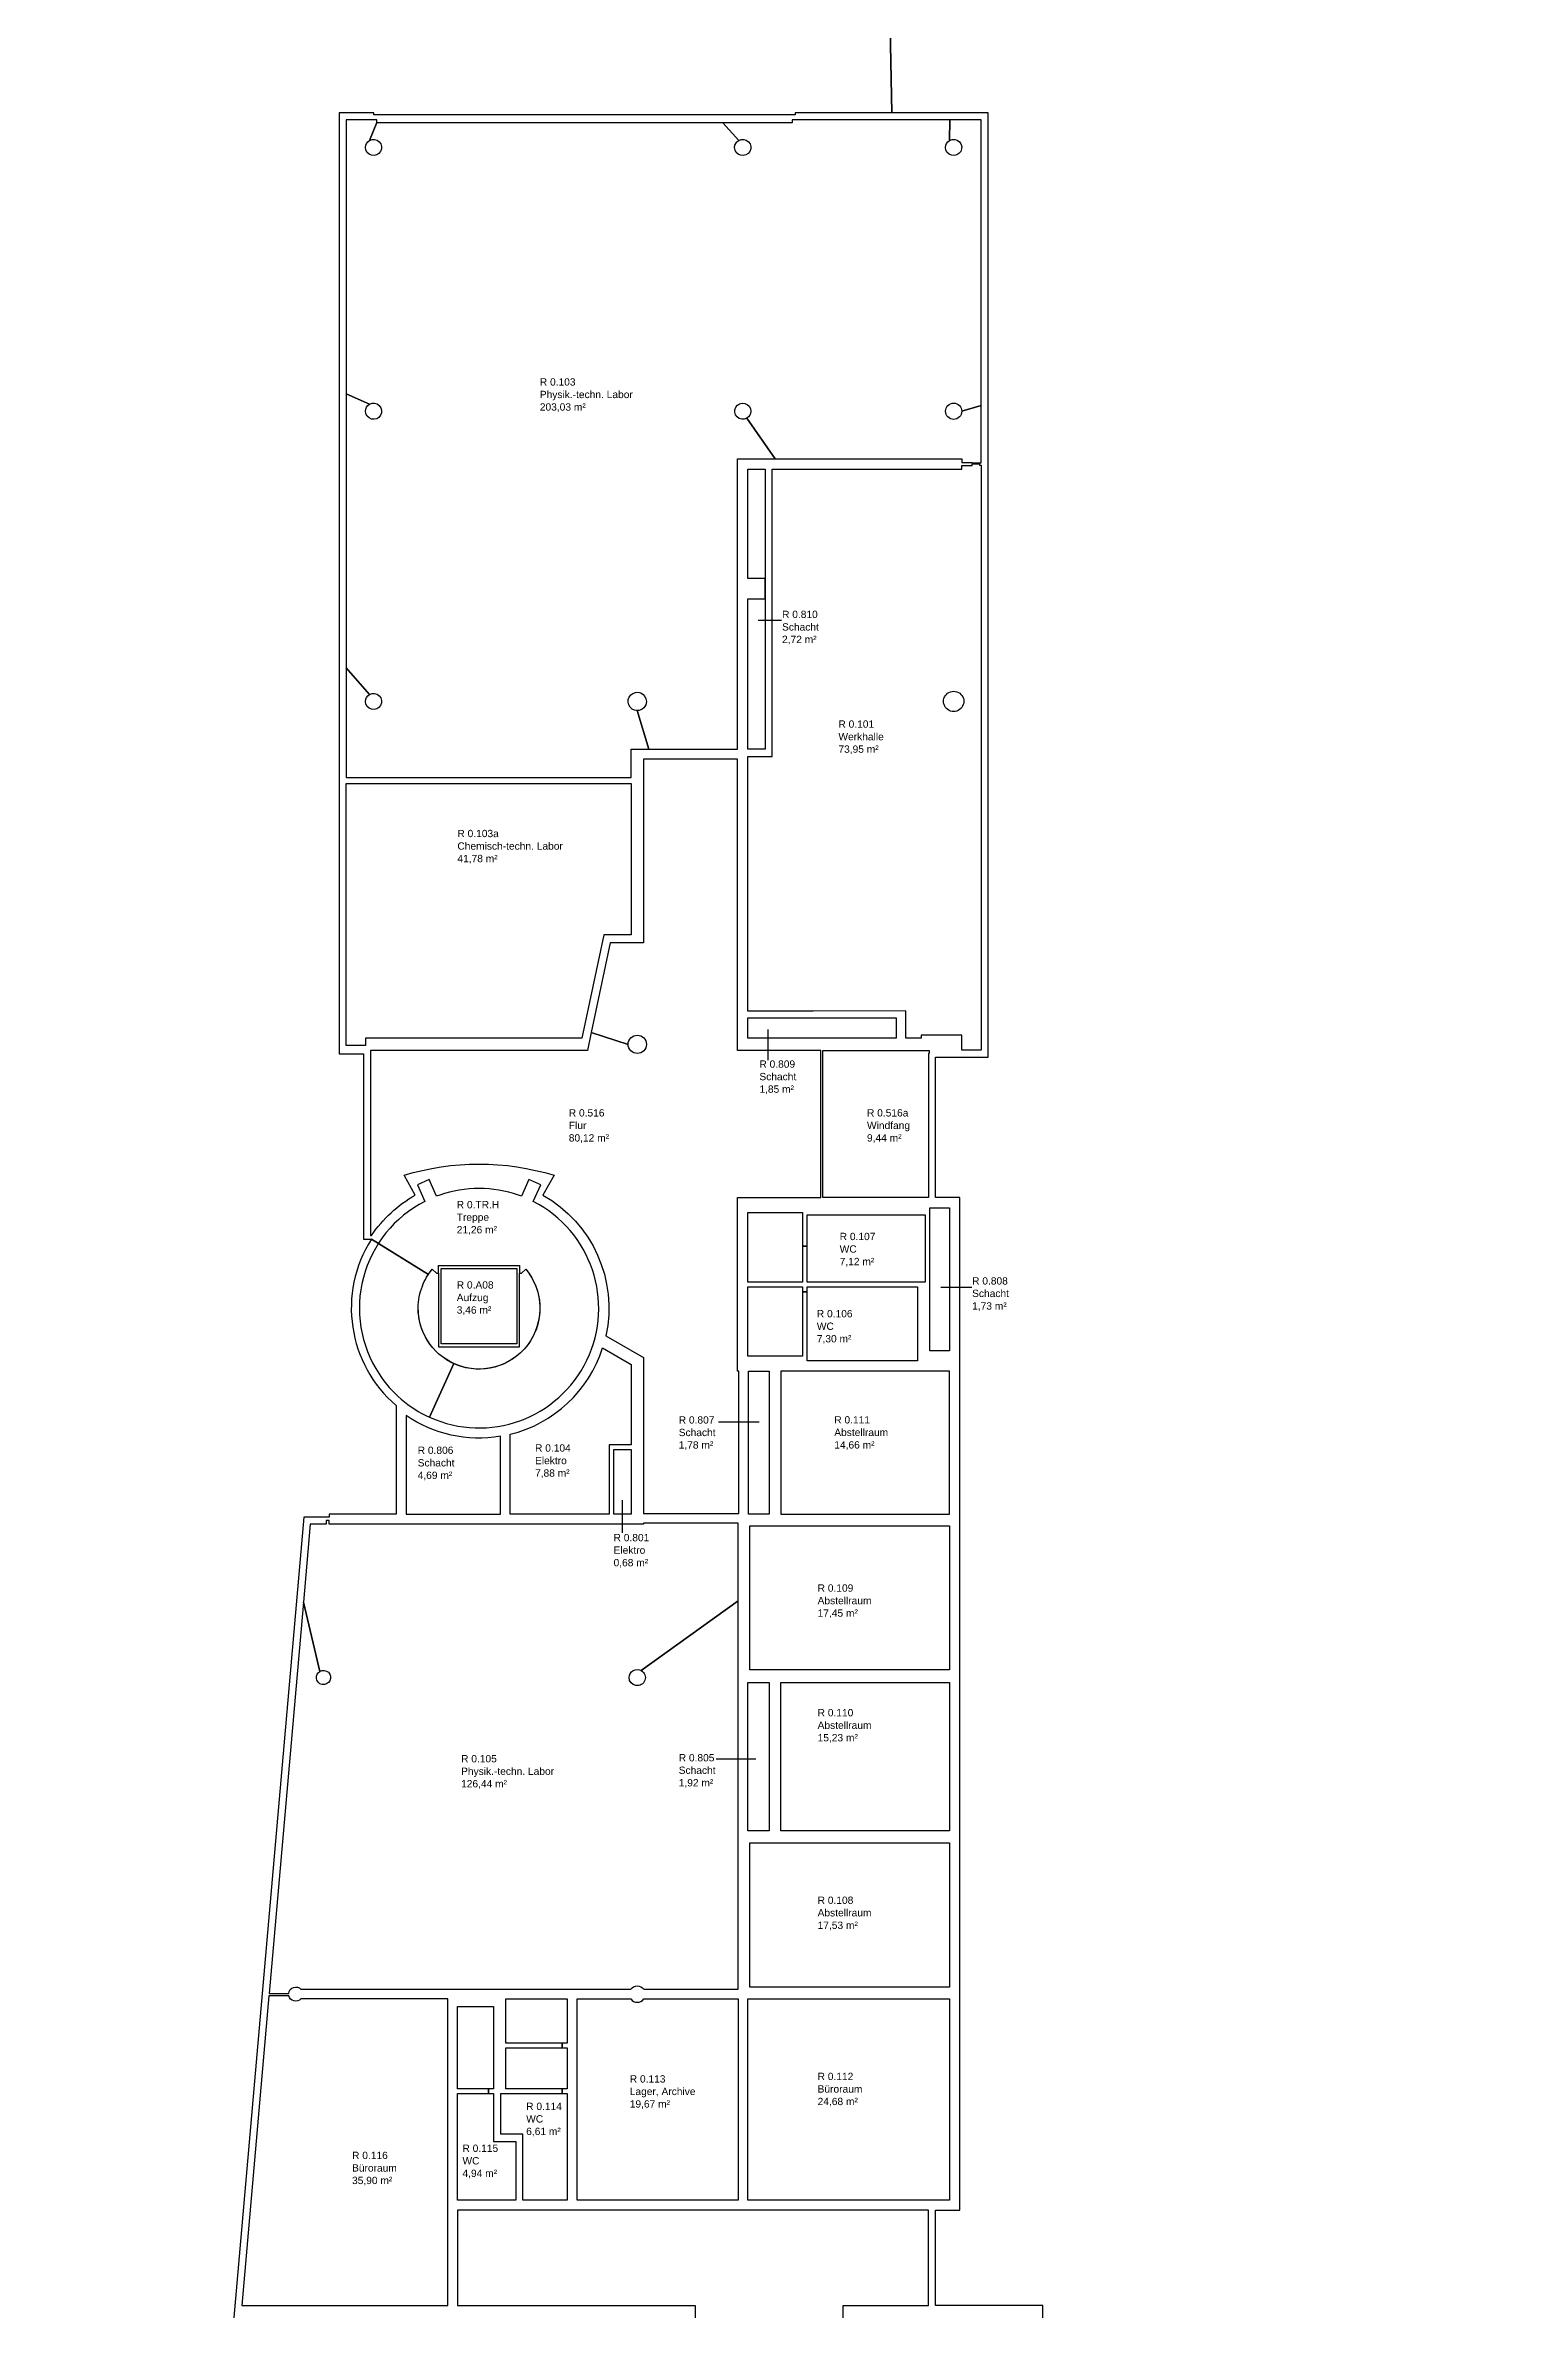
# Model space of a CAD drawing. Header units: metres. Extents: x -177 to 28, y -52 to 98.
# Drawn here: x -177 to -140.6, y 1.4 to 57.2 of the extents above; entities that cross this region are included whole.
import ezdxf

# ---------------------------------------------------------------- set-up
doc = ezdxf.new("R2010")
doc.units = ezdxf.units.M
doc.header["$LTSCALE"] = 2
doc.header["$MEASUREMENT"] = 0
for name, color, linetype in [('BGF', 10, 'BYLAYER'), ('BODENBELAG', 7, 'CONTINUOUS'), ('RAUMBEZEICHNUNG', 7, 'CONTINUOUS'), ('RAUMFLAECHE', 7, 'CONTINUOUS'), ('RAUMHOEHE', 7, 'CONTINUOUS'), ('RAUMNUMMER', 7, 'CONTINUOUS'), ('RAUMPOLYGON', 2, 'CONTINUOUS'), ('RAUMSTEMPEL', 7, 'CONTINUOUS')]:
    doc.layers.add(name, color=color, linetype=linetype)
doc.styles.add('ARIAL', font='arial.ttf')

# ---------------------------------------------------------------- blocks, each defined once
blk = doc.blocks.new('Famos1')
at = {"layer": 'BODENBELAG', "style": 'ARIAL'}
blk.add_attdef('BODENBELAG', (0.101, -1.246), '', height=0.18, dxfattribs=at)
at = {"layer": 'RAUMBEZEICHNUNG', "style": 'ARIAL'}
blk.add_attdef('RAUMBEZEICHNUNG', (0.101, -0.321), '', height=0.18, dxfattribs=at)
at = {"layer": 'RAUMFLAECHE', "style": 'ARIAL'}
blk.add_attdef('FLÄCHENINHALT', (0.101, -0.629), '', height=0.18, dxfattribs=at)
at = {"layer": 'RAUMHOEHE', "style": 'ARIAL'}
blk.add_attdef('RAUMHÖHE', (0.101, -0.938), '', height=0.18, dxfattribs=at)
at = {"layer": 'RAUMNUMMER', "style": 'ARIAL'}
blk.add_attdef('RAUMNUMMER', (0.101, -0.012), '', height=0.18, dxfattribs=at)

msp = doc.modelspace()

# ---------------------------------------------------------------- linework, layer by layer
at = {"layer": 'BGF', "flags": 128}
msp.add_lwpolyline([(-139.825, 45.04), (-139.825, 32.273), (-139.175, 32.273), (-139.175, 32.283), (-138.52, 32.283), (-138.525, 28.903), (-139.825, 28.903), (-139.825, 6.408), (-123.322, 4.673), (-123.16, 5.573), (-123.16, 5.573), (-123.156, 5.598), (-123.092, 5.586), (-120.345, 20.894), (-120.421, 20.907), (-119.568, 25.599), (-125.779, 25.974, -0.967499), (-128.775, 26.102, -0.009793), (-128.773, 26.161, -0.080703), (-128.673, 26.632, -0.080704), (-128.429, 27.046), (-128.325, 26.954), (-128.275, 26.954), (-128.275, 25.138), (-126.275, 25.138), (-126.275, 26.954), (-126.225, 26.954), (-126.121, 27.046, -0.194623), (-125.779, 25.974), (-119.568, 25.599), (-119.398, 26.538), (-114.805, 26.538), (-114.805, 24.397), (-107.384, 24.403), (-104.17, 18.356, 0.336385), (-109.892, 6.179, 0.272678), (-102.628, -1.238, 0.0784), (-99.091, -1.696, 0.104734), (-94.16, -0.469), (-92.368, -3.84), (-92.939, -3.958), (-92.904, -4.125, 0.007302), (-100.617, -5.853, 0.333488), (-100.909, -5.923, 0.00739), (-108.663, -7.909, 0.333487), (-108.953, -7.988, 0.007389), (-116.641, -10.212, 0.333492), (-116.928, -10.3, 0.00733), (-124.538, -12.755), (-124.573, -12.651), (-124.918, -12.768), (-124.672, -13.489), (-125.426, -13.746, 0.281069), (-128.486, -12.347), (-128.544, -12.19), (-129.919, -12.681), (-129.865, -12.84), (-128.97, -14.36, -0.734969), (-126.696, -16.098), (-126.824, -16.046), (-126.872, -16.064), (-127.459, -14.42), (-127.482, -14.354), (-127.548, -14.378), (-129.3, -15.003), (-129.366, -15.026), (-129.343, -15.092), (-128.756, -16.737), (-128.802, -16.753), (-128.803, -16.753), (-128.869, -16.875, -0.543396), (-128.97, -14.36), (-129.865, -12.84, 0.278102), (-131.354, -15.859), (-132.089, -16.135), (-132.356, -15.423), (-132.74, -15.567), (-132.701, -15.67), (-132.72, -15.677), (-140.028, -18.541), (-140.07, -18.439), (-140.523, -18.625), (-138.912, -22.558), (-140.202, -23.086), (-139.953, -24.19), (-150.757, -26.498), (-151.293, -23.459), (-151.421, -23.481), (-151.429, -23.437), (-151.473, -23.187), (-153.126, -23.187), (-153.126, -16.987), (-152.326, -16.987), (-152.326, -14.337), (-152.376, -14.337), (-152.376, -14.087), (-153.126, -14.087), (-153.126, -4.047), (-152.376, -4.047), (-152.376, 1.513), (-155.025, 1.513), (-155.025, 3.868), (-154.425, 3.868), (-154.425, 28.813), (-155.025, 28.813), (-155.025, 32.273), (-153.725, 32.273), (-153.725, 55.538), (-156.103, 55.538), (-156.889, 95.807), (-155.205, 95.807), (-155.205, 97.907), (-165.305, 97.907), (-165.305, 95.807), (-156.889, 95.807), (-156.103, 55.538), (-158.48, 55.538), (-158.48, 55.493), (-168.87, 55.493), (-168.87, 55.538), (-169.725, 55.538), (-169.725, 32.358), (-169.125, 32.358), (-169.125, 27.788), (-168.927, 27.788), (-167.525, 26.917, -0.02685), (-167.429, 27.046), (-167.325, 26.954), (-167.275, 26.954), (-167.275, 25.138), (-165.275, 25.138), (-165.275, 26.954), (-165.225, 26.954), (-165.121, 27.046, -1.431709), (-167.775, 26.102, -0.090568), (-167.673, 26.632, -0.053738), (-167.525, 26.917), (-168.927, 27.788, 0.374891), (-168.315, 23.688), (-168.315, 21.013), (-169.97, 21.013), (-169.97, 20.938), (-170.593, 20.938), (-176.968, -51.922), (-166.506, -47.373), (-166.506, -48.959), (-157.511, -45.048), (-158.388, -43.031), (-156.635, -42.268), (-156.387, -42.837), (-153.801, -41.712), (-153.801, -30.037), (-152.323, -29.776), (-152.32, -29.796), (-152.301, -29.904), (-150.713, -29.623), (-150.221, -29.538), (-150.757, -26.498), (-139.953, -24.19), (-138.705, -29.708), (-136.373, -28.753), (-134.453, -33.44), (-135.336, -33.802), (-135.018, -35.21, -0.047975), (-88.841, -20.981), (-89.111, -19.679, -0.001436), (-87.587, -19.369), (-88.069, -22.102), (-86.119, -22.446), (-86.096, -22.316), (-83.847, -22.712), (-83.461, -21.077), (-85.972, -20.634), (-85.542, -18.191), (-84.577, -18.361), (-84.6, -18.495), (-85.053, -18.415), (-85.437, -20.591), (-83.447, -20.942), (-83.064, -18.765), (-83.615, -18.668), (-83.592, -18.535), (-82.528, -18.723), (-82.959, -21.165), (-83.461, -21.077), (-83.847, -22.712), (-81.598, -23.109), (-81.317, -21.516), (-81.187, -21.539), (-80.575, -18.067, -0.004043), (-76.508, -17.404), (-76.474, -17.627, 0.912205), (-76.415, -18.071), (-76.32, -18.69, -0.039463), (-36.25, -15.707), (-36.25, -14.628), (-40.321, -0.871), (-40.425, -0.778), (-40.475, -0.778), (-40.475, 1.118), (-42.475, 1.118), (-42.475, 0.968), (-42.475, -0.778), (-42.525, -0.778), (-42.629, -0.871, -1.431709), (-39.975, 0.073, -0.009793), (-39.977, 0.014, -0.080703), (-40.077, -0.456, -0.080704), (-40.321, -0.871), (-36.25, -14.628), (-36.25, -14.412), (-31.1, -14.412), (-31.1, -15.707), (-3.996, -15.707), (-3.629, -0.871, -1.431709), (-0.975, 0.073, -0.009793), (-0.977, 0.014, -0.080703), (-1.077, -0.456, -0.080704), (-1.321, -0.871), (-1.425, -0.778), (-1.475, -0.778), (-1.475, 1.118), (-3.475, 1.118), (-3.475, 0.968), (-3.475, -0.778), (-3.525, -0.778), (-3.629, -0.871), (-3.996, -15.707), (1.425, -15.707), (1.425, -15.607), (18.35, -15.607), (18.35, -14.412), (18.56, -14.412), (18.56, -12.433), (19.466, -12.19), (17.973, -6.618), (17.855, -6.177), (17.255, -6.177), (17.255, -4.372), (19.855, -4.372), (19.855, -4.117), (24.434, -4.117), (24.918, -2.02), (27.817, -2.696), (28.34, 12.262), (19.676, 13.557), (19.669, 13.507), (15.73, 14.096), (13.904, 24.433), (13.83, 24.433), (13.83, 24.865), (0.318, 24.863, -0.652479), (-5.268, 24.863), (-19.14, 24.863), (-19.14, 40.588), (-19.375, 40.588), (-19.375, 41.903), (-31.075, 41.903), (-31.075, 40.588), (-36.25, 40.588), (-36.25, 40.804), (-40.321, 27.046, -1.431709), (-42.975, 26.102, -0.009793), (-42.973, 26.161, -0.080703), (-42.873, 26.632, -0.080704), (-42.629, 27.046), (-42.525, 26.954), (-42.475, 26.954), (-42.475, 25.058), (-40.475, 25.058), (-40.475, 25.208), (-40.475, 26.954), (-40.425, 26.954), (-40.321, 27.046), (-36.25, 40.804), (-36.25, 41.888), (-71.065, 41.888), (-71.065, 42.048), (-72.675, 42.048), (-72.675, 41.888), (-87.64, 41.888), (-87.121, 27.046, -1.431709), (-89.775, 26.102, -0.009793), (-89.773, 26.161, -0.080703), (-89.673, 26.632, -0.080704), (-89.429, 27.046), (-89.325, 26.954), (-89.275, 26.954), (-89.275, 25.138), (-87.275, 25.138), (-87.275, 26.954), (-87.225, 26.954), (-87.121, 27.046), (-87.64, 41.888), (-102.605, 41.888), (-102.605, 42.047), (-103.755, 42.048), (-103.755, 41.628), (-103.294, 41.628), (-103.218, 41.453), (-102.799, 40.489), (-106.568, 38.85), (-108.564, 43.442), (-108, 43.688), (-113.555, 56.462), (-139.825, 45.04)], format="xyb", close=True, dxfattribs=at)
at = {"layer": 'RAUMPOLYGON', "flags": 128}
for points in [[(-159.9, 47.013), (-158.979, 47.013), (-159.675, 48.015, -3.732051), (-159.575, 48.188, -0.267949), (-159.675, 48.015), (-158.979, 47.013), (-154.375, 47.013), (-154.375, 46.928), (-154.115, 46.928), (-154.115, 46.918), (-153.895, 46.918), (-153.895, 48.326), (-154.375, 48.188, -1), (-154.775, 48.188, -1), (-154.375, 48.188), (-153.895, 48.326), (-153.895, 55.368), (-154.672, 55.368), (-154.675, 54.861, -3.732051), (-154.775, 54.688, -0.267949), (-154.675, 54.861), (-154.672, 55.368), (-158.555, 55.368), (-158.555, 55.293), (-160.262, 55.293), (-159.875, 54.861, -3.732051), (-159.975, 54.688, -0.267949), (-159.875, 54.861), (-160.262, 55.293), (-168.795, 55.293), (-168.795, 55.305), (-168.975, 54.861, -3.732051), (-169.075, 54.688, -0.267949), (-168.975, 54.861), (-168.795, 55.305), (-168.795, 55.368), (-169.555, 55.368), (-169.555, 48.616), (-168.975, 48.361, -3.732051), (-169.075, 48.188, -0.267949), (-168.975, 48.361), (-169.555, 48.616), (-169.555, 41.864), (-168.975, 41.211, -3.732051), (-169.075, 41.038, -0.267949), (-168.975, 41.211), (-169.555, 41.864), (-169.555, 39.163), (-162.525, 39.163), (-162.525, 39.863), (-162.088, 39.863), (-162.375, 40.813, -2.414214), (-162.15, 41.038, -0.414214), (-162.375, 40.813), (-162.088, 39.863), (-159.9, 39.863), (-159.9, 47.013)], [(-154.425, 41.238, -3), (-154.725, 41.238, -0.333333), (-154.425, 41.238)], [(-162.225, 39.613), (-162.225, 35.088), (-163.042, 35.088), (-163.511, 32.879), (-162.6, 32.588, -1), (-162.15, 32.588, -1), (-162.6, 32.588), (-163.511, 32.879), (-163.605, 32.438), (-168.955, 32.438), (-168.955, 27.881), (-168.925, 27.881, -0.115995), (-167.848, 28.875), (-168.125, 29.365, -0.147643), (-164.426, 29.365), (-164.702, 28.875, -0.328956), (-163.148, 25.407), (-162.225, 24.874), (-162.225, 21.033), (-159.87, 21.033), (-159.87, 24.538), (-159.9, 24.538), (-159.9, 28.813), (-157.85, 28.813), (-157.85, 32.438), (-159.9, 32.438), (-159.9, 39.613), (-162.225, 39.613)], [(-165.229, 28.846), (-165.305, 28.874, 0.167186), (-167.245, 28.874), (-167.321, 28.846), (-167.503, 29.258), (-167.796, 29.128), (-167.614, 28.717, 0.446885), (-168.741, 24.468, 0.141719), (-167.496, 23.402), (-166.897, 24.723, -0.296595), (-167.775, 26.102, -0.090568), (-167.673, 26.632, -0.080704), (-167.429, 27.046), (-167.325, 26.954), (-167.275, 26.954), (-167.275, 27.138), (-165.275, 27.138), (-165.275, 26.954), (-165.225, 26.954), (-165.121, 27.046, -0.796773), (-166.897, 24.723), (-167.496, 23.402, 0.978044), (-164.937, 28.717), (-164.755, 29.128), (-165.047, 29.258), (-165.229, 28.846)], [(-163.229, 25.108), (-162.525, 24.701), (-162.525, 22.723), (-163.065, 22.723), (-163.065, 21.013), (-165.51, 21.013), (-165.51, 22.981, 0.260158), (-163.229, 25.108)], [(-165.75, 22.931, -0.192894), (-168.075, 23.442), (-168.075, 21.013), (-165.75, 21.013)], [(-170.437, 20.768), (-170.606, 18.841), (-170.201, 17.138, -3.542888), (-170.285, 16.975, -0.282256), (-170.201, 17.138), (-170.606, 18.841), (-171.448, 9.207), (-170.965, 9.207, -0.643937), (-170.665, 9.308), (-162.535, 9.308, -0.5), (-162.215, 9.308), (-159.89, 9.308), (-159.89, 18.879), (-162.275, 17.161, -1.732051), (-162.575, 16.988, -0.57735), (-162.275, 17.161), (-159.89, 18.879), (-159.89, 20.793), (-162.225, 20.793), (-162.225, 20.763), (-169.97, 20.763), (-169.97, 20.853), (-170.045, 20.853), (-170.045, 20.768), (-170.437, 20.768)], [(-167.045, 9.068), (-170.665, 9.068, -0.591559), (-170.965, 9.147), (-171.455, 9.148), (-172.123, 1.513), (-167.045, 1.513), (-167.045, 3.648)], [(-163.86, 9.068), (-162.535, 9.068, 0.5), (-162.215, 9.068), (-159.89, 9.068), (-159.89, 4.108), (-163.86, 4.108)]]:
    msp.add_lwpolyline(points, format="xyb", close=True, dxfattribs=at)
for points in [[(-159.05, 46.763), (-154.375, 46.763), (-154.375, 46.848), (-154.115, 46.848), (-154.115, 46.888), (-153.935, 46.888), (-153.935, 46.858), (-153.895, 46.858), (-153.895, 32.443), (-154.325, 32.443), (-154.375, 32.443), (-154.375, 32.813), (-155.375, 32.813), (-155.375, 32.738), (-155.755, 32.738), (-155.755, 33.418), (-158.035, 33.41), (-159.65, 33.41), (-159.65, 36.535), (-159.65, 39.683), (-159.05, 39.683), (-159.05, 46.763)], [(-159.65, 46.763), (-159.225, 46.763), (-159.225, 39.858), (-159.65, 39.858), (-159.65, 43.568), (-159.225, 43.568), (-159.225, 44.068), (-159.65, 44.068)], [(-169.075, 32.738), (-169.075, 32.558), (-169.555, 32.558), (-169.555, 39.013), (-162.525, 39.013), (-162.525, 35.288), (-163.203, 35.288), (-163.745, 32.738)], [(-157.8, 32.438), (-155.175, 32.438), (-155.175, 32.363), (-155.195, 32.363), (-155.195, 28.813), (-157.8, 28.813)], [(-159.65, 28.448), (-158.305, 28.448), (-158.305, 27.618), (-158.19, 27.618), (-158.19, 28.388), (-155.28, 28.388), (-155.28, 26.733), (-158.19, 26.733), (-158.19, 26.858), (-158.19, 27.618), (-158.305, 27.618), (-158.305, 26.733), (-159.65, 26.733)], [(-159.65, 26.618), (-158.305, 26.618), (-158.305, 26.493), (-158.19, 26.493), (-158.19, 26.618), (-155.464, 26.618), (-155.464, 24.788), (-158.19, 24.788), (-158.19, 26.493), (-158.305, 26.493), (-158.305, 24.903), (-159.65, 24.903)], [(-154.675, 12.918), (-154.675, 9.358), (-159.6, 9.358), (-159.6, 12.918)], [(-165.615, 7.983), (-165.615, 9.068), (-164.1, 9.068), (-164.1, 7.983), (-164.225, 7.983), (-164.225, 7.868), (-164.1, 7.868), (-164.1, 6.858), (-164.225, 6.858), (-164.225, 6.743), (-164.1, 6.743), (-164.1, 4.108), (-165.195, 4.108), (-165.195, 5.733), (-165.74, 5.733), (-165.74, 6.743), (-164.86, 6.743), (-164.225, 6.743), (-164.225, 6.858), (-165.615, 6.858), (-165.615, 7.868), (-164.225, 7.868), (-164.225, 7.983)], [(-159.65, 9.068), (-154.675, 9.068), (-154.675, 4.108), (-159.65, 4.108)], [(-166.805, 8.883), (-165.915, 8.883), (-165.915, 6.858), (-166.045, 6.858), (-166.045, 6.743), (-165.915, 6.743), (-165.915, 5.558), (-165.37, 5.558), (-165.37, 4.108), (-166.805, 4.108), (-166.805, 6.743), (-166.045, 6.743), (-166.045, 6.858), (-166.805, 6.858)], [(-155.195, 3.868), (-166.805, 3.868), (-166.805, 3.648), (-166.805, 1.513), (-160.951, 1.513), (-160.951, -3.687), (-159.251, -3.687), (-159.251, -1.087), (-157.301, -1.087), (-157.301, 1.513), (-155.196, 1.513)]]:
    msp.add_lwpolyline(points, close=True, dxfattribs=at)
at = {"layer": 'RAUMPOLYGON'}
for points in [[(-159.65, 33.243), (-155.995, 33.243), (-155.995, 32.738), (-159.65, 32.738)], [(-155.165, 28.561), (-154.675, 28.561), (-154.675, 25.038), (-155.165, 25.038)], [(-167.205, 27.068), (-165.345, 27.068), (-165.345, 25.208), (-167.205, 25.208)], [(-159.63, 24.538), (-159.125, 24.538), (-159.125, 21.013), (-159.63, 21.013)], [(-158.835, 21.013), (-154.675, 21.013), (-154.675, 24.538), (-158.835, 24.538)], [(-162.95, 22.603), (-162.525, 22.603), (-162.525, 21.013), (-162.95, 21.013)], [(-159.6, 20.723), (-154.675, 20.723), (-154.675, 17.18), (-159.6, 17.18)], [(-159.65, 16.868), (-159.125, 16.868), (-159.125, 13.208), (-159.65, 13.208)], [(-158.835, 16.868), (-154.675, 16.868), (-154.675, 13.208), (-158.835, 13.208)]]:
    msp.add_lwpolyline(points, close=True, dxfattribs=at)
at = {"layer": 'RAUMSTEMPEL'}
for p, q in [((-154.124, 26.6), (-154.893, 26.6)), ((-160.374, 23.288), (-159.369, 23.288)), ((-162.739, 20.552), (-162.739, 21.359)), ((-160.429, 14.983), (-159.451, 14.983))]:
    msp.add_line(p, q, dxfattribs=at)
at = {"layer": 'RAUMSTEMPEL', "flags": 128}
for points in [[(-158.821, 43.029), (-159.395, 43.029)], [(-159.148, 32.203), (-159.148, 32.952)]]:
    msp.add_lwpolyline(points, dxfattribs=at)

# ---------------------------------------------------------------- block references
at = {"layer": 'RAUMSTEMPEL'}
for p, values in [((-164.878, 48.832), {'RAUMNUMMER': 'R 0.103', 'RAUMBEZEICHNUNG': 'Physik.-techn. Labor', 'FLÄCHENINHALT': '203,03 m²'}), ((-157.517, 40.402), {'RAUMNUMMER': 'R 0.101', 'RAUMBEZEICHNUNG': 'Werkhalle', 'FLÄCHENINHALT': '73,95 m²'}), ((-166.91, 37.706), {'RAUMNUMMER': 'R 0.103a', 'RAUMBEZEICHNUNG': 'Chemisch-techn. Labor', 'FLÄCHENINHALT': '41,78 m²'}), ((-164.164, 30.823), {'RAUMNUMMER': 'R 0.516', 'RAUMBEZEICHNUNG': 'Flur', 'FLÄCHENINHALT': '80,12 m²'}), ((-156.813, 30.823), {'RAUMNUMMER': 'R 0.516a', 'RAUMBEZEICHNUNG': 'Windfang', 'FLÄCHENINHALT': '9,44 m²'}), ((-166.926, 28.561), {'RAUMNUMMER': 'R 0.TR.H', 'RAUMBEZEICHNUNG': 'Treppe', 'FLÄCHENINHALT': '21,26 m²'}), ((-157.486, 27.777), {'RAUMNUMMER': 'R 0.107', 'RAUMBEZEICHNUNG': 'WC', 'FLÄCHENINHALT': '7,12 m²'}), ((-166.926, 26.583), {'RAUMNUMMER': 'R 0.A08', 'RAUMBEZEICHNUNG': 'Aufzug', 'FLÄCHENINHALT': '3,46 m²'}), ((-158.049, 25.875), {'RAUMNUMMER': 'R 0.106', 'RAUMBEZEICHNUNG': 'WC', 'FLÄCHENINHALT': '7,30 m²'}), ((-157.619, 23.259), {'RAUMNUMMER': 'R 0.111', 'RAUMBEZEICHNUNG': 'Abstellraum', 'FLÄCHENINHALT': '14,66 m²'}), ((-167.889, 22.51), {'RAUMNUMMER': 'R 0.806', 'RAUMBEZEICHNUNG': 'Schacht', 'FLÄCHENINHALT': '4,69 m²'}), ((-164.996, 22.566), {'RAUMNUMMER': 'R 0.104', 'RAUMBEZEICHNUNG': 'Elektro', 'FLÄCHENINHALT': '7,88 m²'}), ((-158.03, 19.115), {'RAUMNUMMER': 'R 0.109', 'RAUMBEZEICHNUNG': 'Abstellraum', 'FLÄCHENINHALT': '17,45 m²'}), ((-158.03, 16.044), {'RAUMNUMMER': 'R 0.110', 'RAUMBEZEICHNUNG': 'Abstellraum', 'FLÄCHENINHALT': '15,23 m²'}), ((-166.819, 14.91), {'RAUMNUMMER': 'R 0.105', 'RAUMBEZEICHNUNG': 'Physik.-techn. Labor', 'FLÄCHENINHALT': '126,44 m²'}), ((-158.03, 11.423), {'RAUMNUMMER': 'R 0.108', 'RAUMBEZEICHNUNG': 'Abstellraum', 'FLÄCHENINHALT': '17,53 m²'}), ((-162.661, 7.021), {'RAUMNUMMER': 'R 0.113', 'RAUMBEZEICHNUNG': 'Lager, Archive', 'FLÄCHENINHALT': '19,67 m²'}), ((-158.03, 7.082), {'RAUMNUMMER': 'R 0.112', 'RAUMBEZEICHNUNG': 'Büroraum', 'FLÄCHENINHALT': '24,68 m²'}), ((-165.214, 6.345), {'RAUMNUMMER': 'R 0.114', 'RAUMBEZEICHNUNG': 'WC', 'FLÄCHENINHALT': '6,61 m²'}), ((-169.507, 5.136), {'RAUMNUMMER': 'R 0.116', 'RAUMBEZEICHNUNG': 'Büroraum', 'FLÄCHENINHALT': '35,90 m²'}), ((-166.785, 5.312), {'RAUMNUMMER': 'R 0.115', 'RAUMBEZEICHNUNG': 'WC', 'FLÄCHENINHALT': '4,94 m²'})]:
    msp.add_blockref('Famos1', p, dxfattribs=at).add_auto_attribs(values)
ref = msp.add_blockref('Famos1', (-155.942, 43.159), dxfattribs=at)
ref.add_attrib('RAUMNUMMER', 'R 0.810', (-158.806, 43.093), dxfattribs={"layer": 'RAUMNUMMER', "height": 0.18, "style": 'ARIAL'})
ref.add_attrib('RAUMBEZEICHNUNG', 'Schacht', (-158.806, 42.784), dxfattribs={"layer": 'RAUMBEZEICHNUNG', "height": 0.18, "style": 'ARIAL'})
ref.add_attrib('FLÄCHENINHALT', '2,72 m²', (-158.806, 42.476), dxfattribs={"layer": 'RAUMFLAECHE', "height": 0.18, "style": 'ARIAL'})
ref = msp.add_blockref('Famos1', (-165.115, 32.025), dxfattribs=at)
ref.add_attrib('RAUMNUMMER', 'R 0.809', (-159.364, 32.013), dxfattribs={"layer": 'RAUMNUMMER', "height": 0.18, "style": 'ARIAL'})
ref.add_attrib('RAUMBEZEICHNUNG', 'Schacht', (-159.364, 31.705), dxfattribs={"layer": 'RAUMBEZEICHNUNG', "height": 0.18, "style": 'ARIAL'})
ref.add_attrib('FLÄCHENINHALT', '1,85 m²', (-159.364, 31.396), dxfattribs={"layer": 'RAUMFLAECHE', "height": 0.18, "style": 'ARIAL'})
ref = msp.add_blockref('Famos1', (-155.705, 26.682), dxfattribs=at)
ref.add_attrib('RAUMNUMMER', 'R 0.808', (-154.12, 26.67), dxfattribs={"layer": 'RAUMNUMMER', "height": 0.18, "style": 'ARIAL'})
ref.add_attrib('RAUMBEZEICHNUNG', 'Schacht', (-154.12, 26.362), dxfattribs={"layer": 'RAUMBEZEICHNUNG', "height": 0.18, "style": 'ARIAL'})
ref.add_attrib('FLÄCHENINHALT', '1,73 m²', (-154.12, 26.053), dxfattribs={"layer": 'RAUMFLAECHE', "height": 0.18, "style": 'ARIAL'})
ref = msp.add_blockref('Famos1', (-159.324, 22.66), dxfattribs=at)
ref.add_attrib('RAUMNUMMER', 'R 0.807', (-161.353, 23.245), dxfattribs={"layer": 'RAUMNUMMER', "height": 0.18, "style": 'ARIAL'})
ref.add_attrib('RAUMBEZEICHNUNG', 'Schacht', (-161.353, 22.936), dxfattribs={"layer": 'RAUMBEZEICHNUNG', "height": 0.18, "style": 'ARIAL'})
ref.add_attrib('FLÄCHENINHALT', '1,78 m²', (-161.353, 22.628), dxfattribs={"layer": 'RAUMFLAECHE', "height": 0.18, "style": 'ARIAL'})
ref = msp.add_blockref('Famos1', (-163.031, 22.034), dxfattribs=at)
ref.add_attrib('RAUMNUMMER', 'R 0.801', (-162.959, 20.346), dxfattribs={"layer": 'RAUMNUMMER', "height": 0.18, "style": 'ARIAL'})
ref.add_attrib('RAUMBEZEICHNUNG', 'Elektro', (-162.959, 20.037), dxfattribs={"layer": 'RAUMBEZEICHNUNG', "height": 0.18, "style": 'ARIAL'})
ref.add_attrib('FLÄCHENINHALT', '0,68 m²', (-162.959, 19.729), dxfattribs={"layer": 'RAUMFLAECHE', "height": 0.18, "style": 'ARIAL'})
ref = msp.add_blockref('Famos1', (-167.306, 16.383), dxfattribs=at)
ref.add_attrib('RAUMNUMMER', 'R 0.805', (-161.353, 14.922), dxfattribs={"layer": 'RAUMNUMMER', "height": 0.18, "style": 'ARIAL'})
ref.add_attrib('RAUMBEZEICHNUNG', 'Schacht', (-161.353, 14.614), dxfattribs={"layer": 'RAUMBEZEICHNUNG', "height": 0.18, "style": 'ARIAL'})
ref.add_attrib('FLÄCHENINHALT', '1,92 m²', (-161.353, 14.305), dxfattribs={"layer": 'RAUMFLAECHE', "height": 0.18, "style": 'ARIAL'})

doc.saveas('drawing.dxf')
